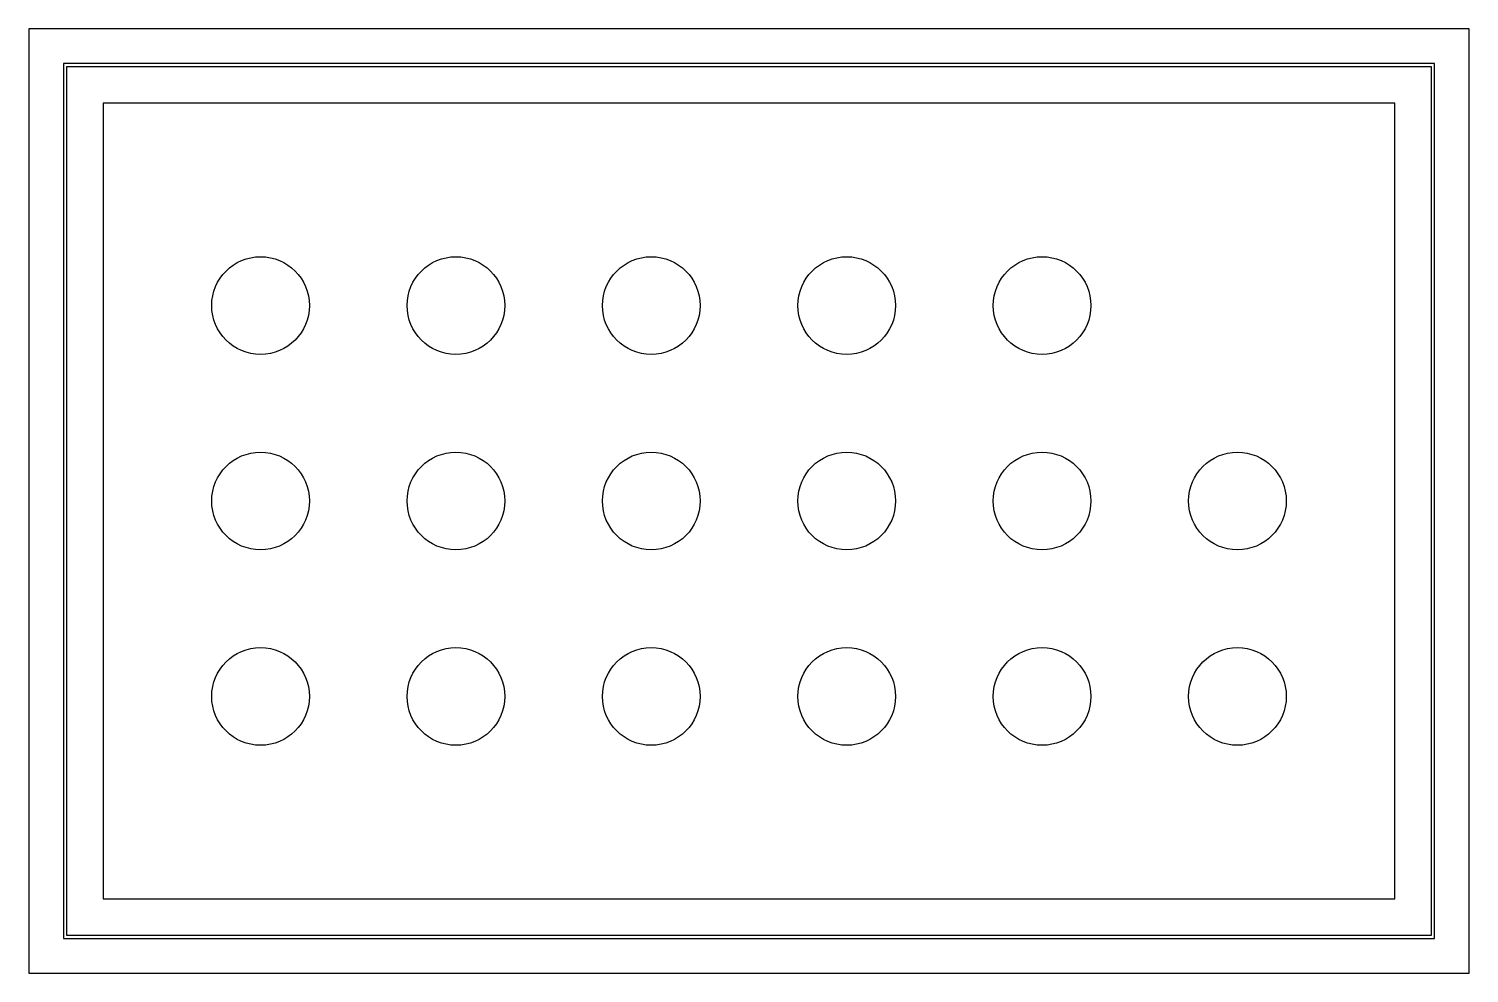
# Model space of a CAD drawing. Header units: millimetres. Extents: x -3 to 115, y -3 to 74.
import ezdxf

# ---------------------------------------------------------------- set-up
doc = ezdxf.new("R2010")
doc.units = ezdxf.units.MM
doc.layers.get('0').update_dxf_attribs({"linetype": 'CONTINUOUS'})

msp = doc.modelspace()

# ---------------------------------------------------------------- linework, layer by layer
for points in [[(114.86, -3.1), (114.86, 74.22), (-3.1, 74.22), (-3.1, -3.1)], [(112.01, 71.37), (-0.25, 71.37), (-0.25, -0.25), (112.01, -0.25)], [(0, 71.12), (0, 0), (111.76, 0), (111.76, 71.12)], [(108.76, 68.12), (3, 68.12), (3, 3), (108.76, 3)]]:
    msp.add_lwpolyline(points, close=True)
for centre in [(15.88, 51.56), (31.88, 51.56), (47.88, 51.56), (63.88, 51.56), (79.88, 51.56), (15.88, 35.56), (31.88, 35.56), (47.88, 35.56), (47.88, 35.56), (63.88, 35.56), (79.88, 35.56), (95.88, 35.56), (15.88, 19.56), (31.88, 19.56), (47.88, 19.56), (63.88, 19.56), (79.88, 19.56), (95.88, 19.56)]:
    msp.add_circle(centre, 4)

doc.saveas('drawing.dxf')
